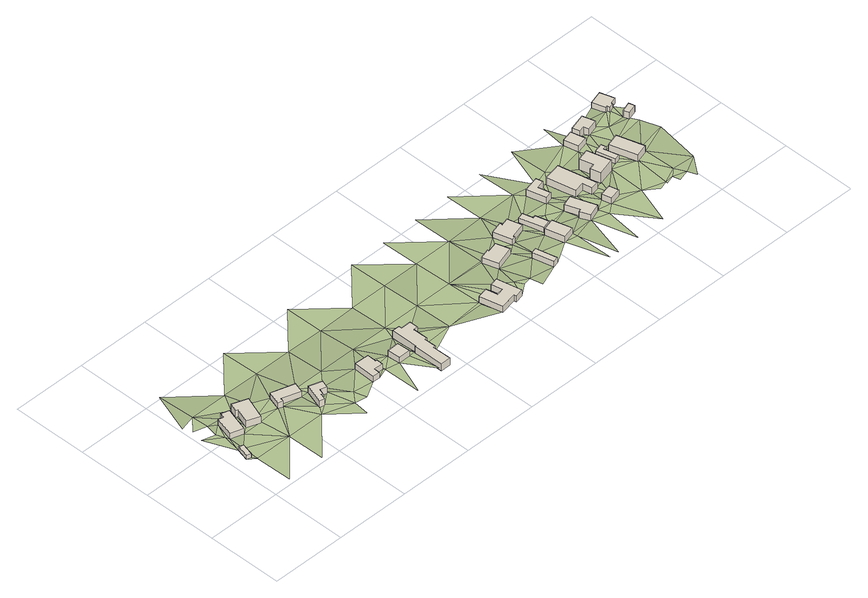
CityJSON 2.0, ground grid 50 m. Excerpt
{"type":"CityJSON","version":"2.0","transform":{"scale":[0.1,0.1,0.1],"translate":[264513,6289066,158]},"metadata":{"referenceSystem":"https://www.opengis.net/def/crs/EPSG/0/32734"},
"CityObjects":{
"building1":{"type":"Building","attributes":{"building":"cabin","building:levels":"1","building_height":2.8,"roof_height":164.21,"ground_height":161.41,"plus_code":"4FRWFFQ7+7WX"},"geometry":[{"type":"Solid","lod":"1","boundaries":[[[[0,1,2,3]],[[1,4,5,2]],[[4,6,7,5]],[[6,0,3,7]],[[3,2,5,7]],[[6,4,1,0]]]]}]},
"building2":{"type":"Building","attributes":{"address":"47 Lang Avenue Mamre 7347 Cape Town","building":"house","building:levels":"1","building_height":4.1,"roof_height":164.96,"ground_height":160.86,"plus_code":"4FRWFFQ7+9X8"},"geometry":[{"type":"Solid","lod":"1","boundaries":[[[[8,9,10,11]],[[9,12,13,10]],[[12,14,15,13]],[[14,16,17,15]],[[16,18,19,17]],[[18,8,11,19]],[[11,10,13,15,17,19]],[[18,16,14,12,9,8]]]]}]},
"building3":{"type":"Building","attributes":{"address":"46 Lang Avenue Mamre 7347 Cape Town","building":"house","building:levels":"1","building_height":4.1,"roof_height":164.92,"ground_height":160.82,"plus_code":"4FRWFFQ8+929"},"geometry":[{"type":"Solid","lod":"1","boundaries":[[[[20,21,22,23]],[[21,24,25,22]],[[24,26,27,25]],[[26,28,29,27]],[[28,30,31,29]],[[30,20,23,31]],[[23,22,25,27,29,31]],[[30,28,26,24,21,20]]]]}]},
"building4":{"type":"Building","attributes":{"address":"45 Lang Avenue Mamre 7347 Cape Town","building":"house","building:levels":"1","building_height":4.1,"roof_height":164.97,"ground_height":160.87,"plus_code":"4FRWFFQ8+84X"},"geometry":[{"type":"Solid","lod":"1","boundaries":[[[[32,33,34,35]],[[33,36,37,34]],[[36,38,39,37]],[[38,40,41,39]],[[40,42,43,41]],[[42,32,35,43]],[[35,34,37,39,41,43]],[[42,40,38,36,33,32]]]]}]},
"building5":{"type":"Building","attributes":{"address":"44 Lang Avenue Mamre 7347 Cape Town","building":"house","building:levels":"1","building_height":4.1,"roof_height":165.74,"ground_height":161.64,"plus_code":"4FRWFFQ8+855"},"geometry":[{"type":"Solid","lod":"1","boundaries":[[[[44,45,46,47]],[[45,48,49,46]],[[48,50,51,49]],[[50,52,53,51]],[[52,54,55,53]],[[54,56,57,55]],[[56,58,59,57]],[[58,44,47,59]],[[47,46,49,51,53,55,57,59]],[[58,56,54,52,50,48,45,44]]]]}]},
"building6":{"type":"Building","attributes":{"address":"42 Lang Avenue Mamre 7347 Cape Town","building":"house","building:levels":"1","building_height":4.1,"roof_height":166.26,"ground_height":162.16,"plus_code":"4FRWFFQ8+79C"},"geometry":[{"type":"Solid","lod":"1","boundaries":[[[[60,61,62,63]],[[61,64,65,62]],[[64,66,67,65]],[[66,68,69,67]],[[68,70,71,69]],[[70,72,73,71]],[[72,74,75,73]],[[74,60,63,75]],[[63,62,65,67,69,71,73,75]],[[74,72,70,68,66,64,61,60]]]]}]},
"building7":{"type":"Building","attributes":{"address":"41 Lang Avenue Mamre 7347 Cape Town","building":"house","building:levels":"1","building_height":4.1,"roof_height":166.08,"ground_height":161.98,"plus_code":"4FRWFFQ8+7C8"},"geometry":[{"type":"Solid","lod":"1","boundaries":[[[[76,77,78,79]],[[77,80,81,78]],[[80,82,83,81]],[[82,76,79,83]],[[79,78,81,83]],[[82,80,77,76]]]]}]},
"building8":{"type":"Building","attributes":{"address":"40 Lang Avenue Mamre 7347 Cape Town","building":"house","building:levels":"1","building_height":4.1,"roof_height":166.08,"ground_height":161.98,"plus_code":"4FRWFFQ8+6FQ"},"geometry":[{"type":"Solid","lod":"1","boundaries":[[[[84,85,86,87]],[[85,88,89,86]],[[88,90,91,89]],[[90,92,93,91]],[[92,94,95,93]],[[94,96,97,95]],[[96,98,99,97]],[[98,100,101,99]],[[100,102,103,101]],[[102,104,105,103]],[[104,106,107,105]],[[106,108,109,107]],[[108,110,111,109]],[[110,84,87,111]],[[87,86,89,91,93,95,97,99,101,103,105,107,109,111]],[[110,108,106,104,102,100,98,96,94,92,90,88,85,84]]]]}]},
"building9":{"type":"Building","attributes":{"address":"74 Sand Street Mamre 7347 Cape Town","building":"house","building:levels":"1","building_height":4.1,"roof_height":166.52,"ground_height":162.42,"plus_code":"4FRWFFQ8+6QM"},"geometry":[{"type":"Solid","lod":"1","boundaries":[[[[112,113,114,115]],[[113,116,117,114]],[[116,118,119,117]],[[118,120,121,119]],[[120,122,123,121]],[[122,124,125,123]],[[124,126,127,125]],[[126,128,129,127]],[[128,130,131,129]],[[130,112,115,131]],[[115,114,117,119,121,123,125,127,129,131]],[[130,128,126,124,122,120,118,116,113,112]]]]}]},
"building10":{"type":"Building","attributes":{"address":"37 Lang Avenue Mamre 7347 Cape Town","building":"house","building:levels":"1","building_height":4.1,"roof_height":165.76,"ground_height":161.66,"plus_code":"4FRWFFQ8+8RH"},"geometry":[{"type":"Solid","lod":"1","boundaries":[[[[132,133,134,135]],[[133,136,137,134]],[[136,138,139,137]],[[138,140,141,139]],[[140,142,143,141]],[[142,132,135,143]],[[135,134,137,139,141,143]],[[142,140,138,136,133,132]]]]}]},
"building11":{"type":"Building","attributes":{"address":"Mamre 7347 Cape Town","building":"house","building:levels":"1","building_height":4.1,"roof_height":167.17,"ground_height":163.07,"plus_code":"4FRWFFQ8+6WV"},"geometry":[{"type":"Solid","lod":"1","boundaries":[[[[144,145,146,147]],[[145,148,149,146]],[[148,150,151,149]],[[150,144,147,151]],[[147,146,149,151]],[[150,148,145,144]]]]}]},
"building12":{"type":"Building","attributes":{"address":"70 Sand Street Mamre 7347 Cape Town","building":"house","building:levels":"1","building_height":4.1,"roof_height":166.49,"ground_height":162.39,"plus_code":"4FRWFFQ8+9W3"},"geometry":[{"type":"Solid","lod":"1","boundaries":[[[[152,153,154,155]],[[153,156,157,154]],[[156,158,159,157]],[[158,160,161,159]],[[160,162,163,161]],[[162,164,165,163]],[[164,166,167,165]],[[166,152,155,167]],[[155,154,157,159,161,163,165,167]],[[166,164,162,160,158,156,153,152]]]]}]},
"building13":{"type":"Building","attributes":{"address":"68 Sand Street Mamre 7347 Cape Town","building":"house","building:levels":"1","building_height":4.1,"roof_height":167.9,"ground_height":163.8,"plus_code":"4FRWFFQ9+72C"},"geometry":[{"type":"Solid","lod":"1","boundaries":[[[[168,169,170,171]],[[169,172,173,170]],[[172,174,175,173]],[[174,168,171,175]],[[171,170,173,175]],[[174,172,169,168]]]]}]},
"building14":{"type":"Building","attributes":{"building":"cabin","building:levels":"1","building_height":2.8,"roof_height":166.05,"ground_height":163.25,"plus_code":"4FRWFFQ8+8XH"},"geometry":[{"type":"Solid","lod":"1","boundaries":[[[[176,177,178,179]],[[177,180,181,178]],[[180,182,183,181]],[[182,184,185,183]],[[184,186,187,185]],[[186,176,179,187]],[[179,178,181,183,185,187]],[[186,184,182,180,177,176]]]]}]},
"building15":{"type":"Building","attributes":{"address":"34 Lang Avenue Mamre 7347 Cape Town","building":"house","building:levels":"1","building_height":4.1,"roof_height":168.07,"ground_height":163.97,"plus_code":"4FRWFFQ9+835"},"geometry":[{"type":"Solid","lod":"1","boundaries":[[[[188,189,190,191]],[[189,192,193,190]],[[192,194,195,193]],[[194,196,197,195]],[[196,198,199,197]],[[198,188,191,199]],[[191,190,193,195,197,199]],[[198,196,194,192,189,188]]]]}]},
"building16":{"type":"Building","attributes":{"building":"house","building:levels":"1","building_height":4.1,"roof_height":167.35,"ground_height":163.25,"plus_code":"4FRWFFQ9+93F"},"geometry":[{"type":"Solid","lod":"1","boundaries":[[[[200,201,202,203]],[[201,204,205,202]],[[204,206,207,205]],[[206,208,209,207]],[[208,210,211,209]],[[210,200,203,211]],[[203,202,205,207,209,211]],[[210,208,206,204,201,200]]]]}]},
"building17":{"type":"Building","attributes":{"address":"32 Lang Avenue Mamre 7347 Cape Town","building":"house","building:levels":"1","building_height":4.1,"roof_height":168.07,"ground_height":163.97,"plus_code":"4FRWFFQ9+949"},"geometry":[{"type":"Solid","lod":"1","boundaries":[[[[212,213,214,215]],[[213,216,217,214]],[[216,218,219,217]],[[218,220,221,219]],[[220,222,223,221]],[[222,212,215,223]],[[215,214,217,219,221,223]],[[222,220,218,216,213,212]]]]}]},
"building18":{"type":"Building","attributes":{"building":"garage","building:levels":"1","building_height":4.1,"roof_height":168.61,"ground_height":164.51,"plus_code":"4FRWFFQ9+75G"},"geometry":[{"type":"Solid","lod":"1","boundaries":[[[[224,225,226,227]],[[225,228,229,226]],[[228,230,231,229]],[[230,224,227,231]],[[227,226,229,231]],[[230,228,225,224]]]]}]},
"building19":{"type":"Building","attributes":{"address":"60 Mamre 7347 Cape Town","building":"house","building:levels":"2","building_height":6.9,"roof_height":171.53,"ground_height":164.63,"plus_code":"4FRWFFQ9+967"},"geometry":[{"type":"Solid","lod":"1","boundaries":[[[[232,233,234,235]],[[233,236,237,234]],[[236,238,239,237]],[[238,240,241,239]],[[240,242,243,241]],[[242,232,235,243]],[[235,234,237,239,241,243]],[[242,240,238,236,233,232]]]]}]},
"building20":{"type":"Building","attributes":{"building":"cabin","building:levels":"1","building_height":2.8,"roof_height":167.43,"ground_height":164.63,"plus_code":"4FRWFFQ9+974"},"geometry":[{"type":"Solid","lod":"1","boundaries":[[[[244,245,246,247]],[[245,248,249,246]],[[248,250,251,249]],[[250,252,253,251]],[[252,254,255,253]],[[254,244,247,255]],[[247,246,249,251,253,255]],[[254,252,250,248,245,244]]]]}]},
"building21":{"type":"Building","attributes":{"address":"30 Lang Avenue Mamre 7347 Cape Town","building":"house","building:levels":"1","building_height":4.1,"roof_height":167.72,"ground_height":163.62,"plus_code":"4FRWFFQ9+C7J"},"geometry":[{"type":"Solid","lod":"1","boundaries":[[[[256,257,258,259]],[[257,260,261,258]],[[260,262,263,261]],[[262,256,259,263]],[[259,258,261,263]],[[262,260,257,256]]]]}]},
"building22":{"type":"Building","attributes":{"address":"58 Sand Street Mamre 7347 Cape Town","building":"house","building:levels":"1","building_height":4.1,"roof_height":169.13,"ground_height":165.03,"plus_code":"4FRWFFQ9+88V"},"geometry":[{"type":"Solid","lod":"1","boundaries":[[[[264,265,266,267]],[[265,268,269,266]],[[268,270,271,269]],[[270,264,267,271]],[[267,266,269,271]],[[270,268,265,264]]]]}]},
"building23":{"type":"Building","attributes":{"address":"Mamre 7347 Cape Town","building":"house","building:levels":"1","building_height":4.1,"roof_height":168.26,"ground_height":164.16,"plus_code":"4FRWFFQ9+F82"},"geometry":[{"type":"Solid","lod":"1","boundaries":[[[[272,273,274,275]],[[273,276,277,274]],[[276,278,279,277]],[[278,280,281,279]],[[280,282,283,281]],[[282,272,275,283]],[[275,274,277,279,281,283]],[[282,280,278,276,273,272]]]]}]},
"building24":{"type":"Building","attributes":{"address":"Mamre 7347 Cape Town","building":"garage","building:levels":"1","building_height":4.1,"roof_height":169.07,"ground_height":164.97,"plus_code":"4FRWFFQ9+CC7"},"geometry":[{"type":"Solid","lod":"1","boundaries":[[[[284,285,286,287]],[[285,288,289,286]],[[288,290,291,289]],[[290,284,287,291]],[[287,286,289,291]],[[290,288,285,284]]]]}]},
"building25":{"type":"Building","attributes":{"address":"Lang Avenue Mamre 7347 Cape Town","building":"house","building:levels":"1","building_height":4.1,"roof_height":166.91,"ground_height":162.81,"plus_code":"4FRWFFQ9+FCC"},"geometry":[{"type":"Solid","lod":"1","boundaries":[[[[292,293,294,295]],[[293,296,297,294]],[[296,298,299,297]],[[298,300,301,299]],[[300,302,303,301]],[[302,304,305,303]],[[304,306,307,305]],[[306,292,295,307]],[[295,294,297,299,301,303,305,307]],[[306,304,302,300,298,296,293,292]]]]}]},
"terrain1":{"type":"TINRelief","geometry":[{"type":"CompositeSurface","lod":"1","boundaries":[[[6,308,0]],[[308,1,0]],[[309,4,310]],[[311,4,1]],[[312,309,310]],[[310,4,311]],[[313,314,308]],[[315,311,1]],[[308,314,1]],[[316,312,310]],[[311,316,310]],[[317,318,319]],[[312,316,318]],[[319,320,321]],[[314,315,1]],[[318,322,319]],[[316,322,318]],[[316,323,322]],[[324,9,315]],[[21,319,322]],[[324,315,325]],[[315,314,325]],[[9,324,326]],[[9,21,322]],[[326,324,327]],[[320,319,328]],[[326,21,9]],[[319,21,328]],[[314,329,330]],[[325,314,33]],[[331,325,332]],[[33,332,325]],[[21,331,328]],[[314,333,33]],[[331,332,334]],[[333,314,330]],[[334,332,33]],[[331,335,328]],[[333,330,336]],[[337,338,333]],[[334,335,331]],[[336,337,333]],[[330,339,336]],[[339,330,340]],[[334,341,335]],[[336,44,337]],[[342,328,335]],[[340,330,343]],[[344,345,339]],[[341,337,44]],[[346,344,339]],[[339,340,346]],[[346,347,344]],[[341,44,348]],[[346,340,349]],[[346,349,348]],[[341,348,350]],[[340,351,349]],[[335,341,352]],[[335,352,342]],[[341,350,352]],[[61,349,351]],[[349,60,348]],[[350,348,60]],[[349,61,60]],[[350,60,353]],[[68,66,64]],[[350,354,352]],[[64,355,68]],[[68,355,70]],[[356,357,355]],[[60,74,353]],[[72,70,74]],[[350,353,354]],[[358,70,355]],[[358,74,70]],[[357,358,355]],[[358,353,74]],[[352,354,359]],[[80,357,360]],[[353,358,84]],[[360,361,80]],[[362,354,353]],[[82,80,361]],[[358,82,84]],[[363,82,361]],[[362,353,84]],[[82,363,84]],[[354,364,359]],[[354,362,364]],[[365,366,367]],[[362,84,110]],[[368,366,369]],[[108,106,110]],[[362,110,106]],[[370,366,365]],[[369,366,370]],[[106,369,370]],[[371,362,106]],[[372,364,362]],[[370,371,106]],[[372,362,371]],[[373,364,372]],[[371,370,130]],[[374,370,375]],[[370,374,130]],[[372,371,376]],[[371,130,377]],[[130,374,375]],[[372,376,373]],[[377,376,371]],[[128,377,130]],[[126,122,128]],[[377,128,122]],[[378,122,126]],[[122,379,377]],[[377,379,140]],[[380,381,379]],[[376,377,382]],[[381,380,383]],[[384,377,140]],[[142,379,381]],[[385,376,382]],[[384,382,377]],[[379,142,140]],[[381,383,386]],[[381,386,142]],[[140,138,384]],[[387,150,386]],[[386,148,142]],[[382,384,138]],[[388,138,136]],[[389,142,148]],[[386,150,148]],[[138,160,382]],[[160,138,388]],[[162,388,389]],[[145,389,148]],[[389,145,162]],[[162,160,388]],[[382,390,391]],[[390,382,160]],[[162,145,164]],[[144,392,145]],[[145,174,164]],[[166,164,152]],[[390,160,158]],[[392,174,145]],[[156,153,158]],[[152,164,174]],[[390,158,153]],[[152,184,153]],[[152,174,393]],[[152,393,184]],[[392,394,395]],[[396,153,184]],[[172,393,174]],[[392,395,397]],[[390,153,398]],[[399,393,172]],[[396,400,401]],[[402,390,398]],[[396,398,153]],[[403,396,401]],[[401,399,403]],[[395,404,405]],[[395,405,397]],[[172,397,406]],[[399,172,192]],[[192,403,399]],[[396,403,407]],[[406,397,405]],[[192,172,406]],[[201,398,396]],[[396,407,201]],[[403,192,407]],[[408,192,406]],[[405,409,410]],[[192,411,407]],[[201,412,398]],[[413,407,411]],[[410,414,405]],[[398,412,415]],[[208,413,416]],[[413,411,417]],[[411,414,417]],[[216,416,413]],[[414,410,418]],[[413,417,216]],[[419,417,414]],[[216,412,416]],[[418,419,414]],[[410,420,418]],[[419,421,417]],[[412,216,422]],[[417,421,423]],[[421,419,225]],[[213,422,216]],[[412,422,424]],[[418,420,425]],[[426,421,225]],[[425,427,418]],[[225,428,426]],[[426,429,213]],[[429,426,428]],[[429,233,213]],[[430,225,427]],[[225,430,428]],[[233,429,431]],[[213,257,422]],[[427,425,430]],[[424,422,257]],[[233,260,213]],[[432,425,433]],[[257,213,260]],[[233,232,260]],[[430,425,434]],[[252,232,430]],[[425,432,434]],[[252,260,232]],[[252,430,435]],[[436,437,432]],[[430,434,435]],[[262,260,252]],[[438,435,434]],[[437,439,432]],[[250,262,252]],[[440,441,438]],[[432,439,434]],[[442,257,256]],[[443,441,440]],[[438,434,440]],[[437,444,445]],[[262,446,256]],[[437,445,439]],[[262,250,447]],[[446,448,256]],[[250,443,265]],[[443,440,265]],[[447,446,262]],[[439,449,434]],[[250,265,447]],[[450,446,447]],[[439,445,451]],[[445,452,451]],[[453,265,449]],[[451,449,439]],[[265,454,447]],[[454,455,447]],[[453,449,456]],[[453,457,265]],[[449,451,456]],[[454,265,458]],[[280,455,459]],[[455,454,459]],[[265,457,458]],[[457,453,456]],[[292,280,459]],[[454,458,288]],[[454,460,459]],[[460,454,288]],[[460,461,459]],[[462,460,288]],[[462,288,463]],[[464,465,462]]]}]}
},
"vertices":[
[101,289,34],[123,370,34],[123,370,62],[101,289,62],[93,378,34],[93,378,62],[71,297,34],[71,297,62],
[214,457,28],[262,617,28],[262,617,70],[214,457,70],[210,632,28],[210,632,70],[200,600,28],[200,600,70],[167,610,28],[167,610,70],[129,482,28],[129,482,70],
[406,610,18],[306,647,18],[306,647,69],[406,610,69],[285,591,18],[285,591,69],[299,586,18],[299,586,69],[264,491,18],[264,491,69],[350,459,18],[350,459,69],
[522,558,28],[493,468,28],[493,468,70],[522,558,70],[523,459,28],[523,459,70],[530,481,28],[530,481,70],[652,443,28],[652,443,70],[673,511,28],[673,511,70],
[702,441,29],[659,313,29],[659,313,77],[702,441,77],[691,303,29],[691,303,77],[704,343,29],[704,343,77],[714,340,29],[714,340,77],[726,375,29],[726,375,77],[769,361,29],[769,361,77],[787,413,29],[787,413,77],
[1009,383,42],[1002,238,42],[1002,238,83],[1009,383,83],[1051,235,42],[1051,235,83],[1053,276,42],[1053,276,83],[1113,273,42],[1113,273,83],[1115,318,42],[1115,318,83],[1105,319,42],[1105,319,83],[1107,379,42],[1107,379,83],
[1213,328,40],[1217,243,40],[1217,243,81],[1213,328,81],[1297,247,40],[1297,247,81],[1293,332,40],[1293,332,81],
[1347,426,28],[1349,246,28],[1349,246,81],[1347,426,81],[1341,246,28],[1341,246,81],[1343,42,28],[1343,42,81],[1410,43,28],[1410,43,81],[1408,169,28],[1408,169,81],[1423,169,28],[1423,169,81],[1422,247,28],[1422,247,81],[1437,247,28],[1437,247,81],[1436,347,28],[1436,347,81],[1466,348,28],[1466,348,81],[1465,406,28],[1465,406,81],[1398,405,28],[1398,405,81],[1397,426,28],[1397,426,81],
[1910,129,39],[2021,153,39],[2021,153,85],[1910,129,85],[2025,136,39],[2025,136,85],[2082,148,39],[2082,148,85],[2047,312,39],[2047,312,85],[1993,301,39],[1993,301,85],[2008,228,39],[2008,228,85],[1962,219,39],[1962,219,85],[1946,294,39],[1946,294,85],[1878,280,39],[1878,280,85],
[2282,435,37],[2255,526,37],[2255,526,78],[2282,435,78],[2187,507,37],[2187,507,78],[2187,518,37],[2187,518,78],[2121,499,37],[2121,499,78],[2151,397,37],[2151,397,78],
[2401,189,51],[2370,328,51],[2370,328,92],[2401,189,92],[2333,320,51],[2333,320,92],[2364,181,51],[2364,181,92],
[2463,519,44],[2436,614,44],[2436,614,85],[2463,519,85],[2385,600,44],[2385,600,85],[2385,618,44],[2385,618,85],[2305,596,44],[2305,596,85],[2339,474,44],[2339,474,85],[2363,481,44],[2363,481,85],[2361,490,44],[2361,490,85],
[2548,275,52],[2626,296,52],[2626,296,99],[2548,275,99],[2592,421,52],[2592,421,99],[2514,400,52],[2514,400,99],
[2590,438,44],[2567,526,44],[2567,526,81],[2590,438,81],[2549,521,44],[2549,521,81],[2531,589,44],[2531,589,81],[2491,579,44],[2491,579,81],[2532,423,44],[2532,423,81],
[2855,326,52],[2798,485,52],[2798,485,101],[2855,326,101],[2728,460,52],[2728,460,101],[2761,368,52],[2761,368,101],[2747,363,52],[2747,363,101],[2771,296,52],[2771,296,101],
[2777,727,44],[2676,702,44],[2676,702,93],[2777,727,93],[2708,577,44],[2708,577,93],[2753,588,44],[2753,588,93],[2733,668,44],[2733,668,93],[2788,681,44],[2788,681,93],
[2984,456,50],[2931,709,50],[2931,709,101],[2984,456,101],[2816,685,50],[2816,685,101],[2856,495,50],[2856,495,101],[2920,508,50],[2920,508,101],[2933,446,50],[2933,446,101],
[3021,326,60],[3006,388,60],[3006,388,106],[3021,326,106],[2930,370,60],[2930,370,106],[2945,308,60],[2945,308,106],
[3103,656,56],[3024,636,56],[3024,636,135],[3103,656,135],[3047,547,56],[3047,547,135],[3011,538,56],[3011,538,135],[3028,472,56],[3028,472,135],[3143,502,56],[3143,502,135],
[3234,536,56],[3210,630,56],[3210,630,94],[3234,536,94],[3233,635,56],[3233,635,94],[3226,665,56],[3226,665,94],[3167,650,56],[3167,650,94],[3198,526,56],[3198,526,94],
[3179,854,56],[3104,836,56],[3104,836,97],[3179,854,97],[3127,741,56],[3127,741,97],[3202,759,56],[3202,759,97],
[3376,472,62],[3325,647,62],[3325,647,111],[3376,472,111],[3242,623,62],[3242,623,111],[3294,448,62],[3294,448,111],
[3216,817,48],[3254,828,48],[3254,828,103],[3216,817,103],[3264,794,48],[3264,794,103],[3335,815,48],[3335,815,103],[3311,897,48],[3311,897,103],[3202,865,48],[3202,865,103],
[3571,745,62],[3559,782,62],[3559,782,111],[3571,745,111],[3496,760,62],[3496,760,111],[3509,724,62],[3509,724,111],
[3437,947,48],[3464,861,48],[3464,861,89],[3437,947,89],[3476,865,48],[3476,865,89],[3482,847,48],[3482,847,89],[3510,856,48],[3510,856,89],[3510,866,48],[3510,866,89],[3555,880,48],[3555,880,89],[3526,974,48],[3526,974,89],
[119,260,34],[10,584,29],[119,510,29],[129,482,29],[100,559,29],[119,10,38],[370,260,34],[214,457,29],[167,610,29],[34,673,20],[124,648,20],[119,760,20],[119,1015,6],[13,732,20],[210,632,29],[200,600,29],[264,491,28],[350,459,28],[285,591,28],[299,586,28],[370,760,18],[370,10,38],[621,260,36],[406,610,28],[370,510,28],[523,459,29],[522,558,29],[621,760,16],[659,313,36],[652,443,29],[530,481,29],[691,303,36],[814,191,40],[673,511,29],[621,1015,7],[796,82,44],[714,340,36],[704,343,36],[769,361,40],[726,375,36],[787,413,31],[872,260,40],[872,510,31],[895,178,40],[872,760,17],[1123,510,32],[1123,760,12],[1123,260,42],[1123,10,45],[1217,243,42],[1213,328,42],[1123,1015,7],[1343,42,46],[1341,246,40],[1374,510,28],[1349,246,40],[1374,760,18],[1423,169,40],[1437,247,40],[1422,247,40],[1436,347,40],[1466,348,40],[1625,260,38],[1625,510,29],[1625,760,18],[1625,1015,12],[1876,260,39],[1910,129,45],[1876,760,21],[1876,510,31],[2008,228,44],[2047,312,44],[2082,148,44],[2128,260,44],[2128,760,25],[2156,203,44],[2128,510,37],[1876,1015,14],[2212,215,44],[2229,134,44],[2255,526,44],[2282,435,44],[2378,760,36],[2128,1015,22],[2548,275,58],[2532,423,52],[2630,10,61],[2630,260,58],[2531,589,52],[2626,296,58],[2630,760,44],[2590,438,52],[2549,521,52],[2567,526,52],[2378,1015,31],[2630,510,52],[2692,6,61],[2771,296,65],[2747,363,58],[2708,577,52],[2761,368,65],[2847,9,66],[2881,260,65],[2798,485,60],[2777,727,50],[2753,588,52],[2855,326,65],[2630,1015,35],[2788,681,50],[2856,495,60],[2945,308,65],[2930,370,65],[3051,14,68],[2933,446,60],[2881,760,50],[2920,508,60],[2881,1015,40],[3132,260,71],[2984,456,60],[3021,326,72],[3028,472,66],[3011,538,66],[3143,502,66],[3047,547,66],[3273,211,73],[3218,194,72],[3294,448,70],[3198,526,66],[3274,200,73],[3331,218,73],[3234,536,66],[3383,260,73],[3242,623,66],[3210,630,66],[3132,1015,44],[3233,635,66],[3346,169,73],[3418,191,73],[3216,817,56],[3264,794,62],[3202,865,56],[3376,472,70],[3254,828,56],[3523,244,82],[3437,131,75],[3383,510,70],[3383,760,62],[3335,815,62],[3573,545,77],[3535,672,70],[3509,724,70],[3464,861,62],[3482,847,62],[3476,865,62],[3510,856,70],[3559,782,70],[3555,880,70],[3510,866,70]
]}
